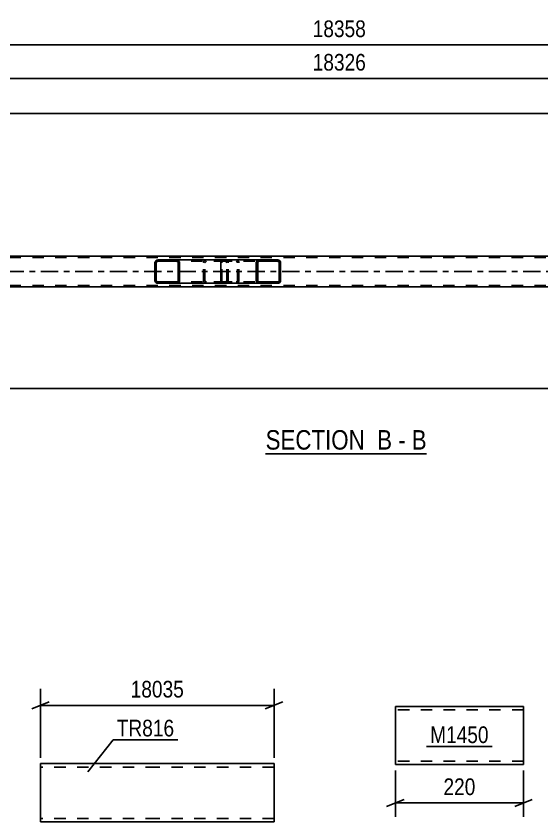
# Model space of a CAD drawing. Header units: millimetres. Extents: x 0 to 841, y 0 to 594.
# Drawn here: x 369.9 to 460.2, y 134.8 to 273.1 of the extents above; entities that cross this region are included whole.
import ezdxf

# ---------------------------------------------------------------- set-up
doc = ezdxf.new("R2010")
doc.units = ezdxf.units.MM
doc.linetypes.add('DXK_LINE_DOT2', pattern=[3.9198, 1.9599, -1.9599])
doc.linetypes.add('DXK_LINE_DOT3', pattern=[5.9187, 2.979, -0.9799, 0.9799, -0.9799])
doc.styles.add('Arial Narrow', font='ARIALN.TTF', dxfattribs={"height": 0.2})

# ---------------------------------------------------------------- blocks, each defined once
blk = doc.blocks.new('Unknown-272366397-12 - 2415')
at = {"color": 6, "linetype": 'Continuous'}
blk.add_line((412.75, 197.97), (440.4, 197.97), dxfattribs=at)
at = {"color": 0, "linetype": 'Continuous'}
for points in [[(430.86, 198.72), (430.86, 202.22), (412.75, 202.22), (412.75, 198.72)], [(434.47, 198.72), (434.47, 202.22), (431.91, 202.22), (431.91, 198.72)], [(436.79, 198.72), (436.79, 202.22), (435.52, 202.22), (435.52, 198.72)], [(440.4, 198.72), (440.4, 202.22), (437.84, 202.22), (437.84, 198.72)]]:
    blk.add_wipeout(points, dxfattribs=at)
at = {"color": 7, "linetype": 'Continuous', "style": 'Arial Narrow'}
for s, p in [('SECTION ', (412.75, 198.72)), ('B', (431.91, 198.72)), ('B', (437.84, 198.72)), ('-', (435.52, 198.72))]:
    blk.add_text(s, height=3.34, dxfattribs=at).set_placement(p)
blk = doc.blocks.new('Part-272366397-2436 - 2415')
at = {"color": 7, "linetype": 'DXK_LINE_DOT2'}
for p, q in [((754.86, 231.68), (95.95, 231.68)), ((754.86, 226.88), (95.95, 226.88))]:
    blk.add_line(p, q, dxfattribs=at)
at = {"color": 2, "linetype": 'Continuous'}
for p, q in [((487.35, 231.92), (237.94, 231.92)), ((754.86, 226.64), (237.94, 226.64))]:
    blk.add_line(p, q, dxfattribs=at)
at = {"color": 7, "linetype": 'DXK_LINE_DOT3'}
blk.add_line((95.95, 229.28), (754.86, 229.28), dxfattribs=at)
blk = doc.blocks.new('Part-272366397-2437 - 2415')
at = {"linetype": 'Continuous'}
h = blk.add_hatch(dxfattribs=at)
h.set_pattern_fill('', scale=0.7, style=0, pattern_type=0)
h.set_pattern_definition([(45, (415.2824, 230.9796), (-1.57154, 1.57154), [])])
h.paths.add_polyline_path([(415.32, 230.8), (415.28, 230.98), (415.17, 231.14), (415.01, 231.24), (414.82, 231.28), (411.63, 231.28), (411.44, 231.24), (411.28, 231.14), (411.17, 230.98), (411.13, 230.8), (411.13, 227.76), (411.17, 227.57), (411.28, 227.42), (411.44, 227.31), (411.63, 227.28), (414.82, 227.28), (415.01, 227.31), (415.17, 227.42), (415.28, 227.57), (415.32, 227.76)])
h.paths.add_polyline_path([(415.05, 227.66), (415, 227.59), (414.91, 227.53), (414.82, 227.52), (411.63, 227.52), (411.54, 227.53), (411.46, 227.59), (411.4, 227.66), (411.38, 227.76), (411.38, 230.8), (411.4, 230.89), (411.46, 230.97), (411.54, 231.02), (411.63, 231.04), (414.82, 231.04), (414.91, 231.02), (415, 230.97), (415.05, 230.89), (415.07, 230.8), (415.07, 227.76)])
at = {"color": 2, "linetype": 'Continuous'}
for p, q in [((405.08, 230.98), (405.14, 231.14)), ((405.14, 231.14), (405.23, 231.24)), ((405.23, 231.24), (405.33, 231.28)), ((411.63, 231.28), (405.33, 231.28)), ((411.63, 231.28), (411.44, 231.24)), ((411.46, 230.97), (411.54, 231.02)), ((411.54, 231.02), (411.63, 231.04)), ((411.63, 231.28), (414.82, 231.28)), ((411.63, 231.04), (414.82, 231.04)), ((415.01, 231.24), (414.82, 231.28)), ((414.82, 231.04), (414.91, 231.02)), ((414.91, 231.02), (415, 230.97)), ((405.06, 230.8), (405.08, 230.98)), ((405.06, 227.76), (405.06, 230.8)), ((411.17, 230.98), (411.13, 230.8)), ((411.13, 227.76), (411.13, 230.8)), ((411.38, 230.8), (411.4, 230.89)), ((411.38, 227.76), (411.38, 230.8)), ((411.4, 230.89), (411.46, 230.97)), ((415, 230.97), (415.05, 230.89)), ((415.05, 230.89), (415.07, 230.8)), ((415.07, 227.76), (415.07, 230.8)), ((415.32, 230.8), (415.28, 230.98)), ((415.32, 227.76), (415.32, 230.8)), ((405.08, 227.57), (405.06, 227.76)), ((405.14, 227.42), (405.08, 227.57)), ((405.23, 227.31), (405.14, 227.42)), ((405.33, 227.28), (405.23, 227.31)), ((411.63, 227.28), (405.33, 227.28)), ((411.13, 227.76), (411.17, 227.57)), ((411.4, 227.66), (411.38, 227.76)), ((411.46, 227.59), (411.4, 227.66)), ((411.44, 227.31), (411.63, 227.28)), ((411.54, 227.53), (411.46, 227.59)), ((411.63, 227.52), (411.54, 227.53)), ((411.63, 227.52), (414.82, 227.52)), ((411.63, 227.28), (414.82, 227.28)), ((414.91, 227.53), (414.82, 227.52)), ((414.82, 227.28), (415.01, 227.31)), ((415, 227.59), (414.91, 227.53)), ((415.05, 227.66), (415, 227.59)), ((415.07, 227.76), (415.05, 227.66)), ((415.28, 227.57), (415.32, 227.76))]:
    blk.add_line(p, q, dxfattribs=at)
at = {"color": 7, "linetype": 'DXK_LINE_DOT2'}
for p, q in [((405.28, 231.02), (405.24, 230.97)), ((405.33, 231.04), (405.28, 231.02)), ((414.82, 231.04), (405.33, 231.04)), ((406.33, 231.04), (406.33, 231.28)), ((407.67, 231.28), (407.86, 231.24)), ((407.76, 231.02), (407.67, 231.04)), ((407.85, 230.97), (407.76, 231.02)), ((414.82, 231.28), (411.63, 231.28)), ((405.21, 230.89), (405.2, 230.8)), ((405.2, 227.76), (405.2, 230.8)), ((405.24, 230.97), (405.21, 230.89)), ((407.9, 230.89), (407.85, 230.97)), ((407.92, 230.8), (407.9, 230.89)), ((407.92, 227.76), (407.92, 230.8)), ((408.13, 230.98), (408.17, 230.8)), ((408.17, 227.76), (408.17, 230.8)), ((405.2, 227.76), (405.21, 227.66)), ((405.21, 227.66), (405.24, 227.59)), ((405.24, 227.59), (405.28, 227.53)), ((405.28, 227.53), (405.33, 227.52)), ((414.82, 227.52), (405.33, 227.52)), ((407.67, 227.28), (405.33, 227.28)), ((406.33, 227.28), (406.33, 227.52)), ((407.67, 227.52), (407.76, 227.53)), ((407.86, 227.31), (407.67, 227.28)), ((407.76, 227.53), (407.85, 227.59)), ((407.85, 227.59), (407.9, 227.66)), ((407.9, 227.66), (407.92, 227.76)), ((408.17, 227.76), (408.13, 227.57)), ((414.82, 227.28), (411.63, 227.28))]:
    blk.add_line(p, q, dxfattribs=at)
for centre, start, end in [((407.68, 230.78), 23.8494, 68.8059), ((407.68, 227.77), 291.1941, 336.1506)]:
    blk.add_arc(centre, 0.492, start, end, dxfattribs=at)
at = {"color": 2, "linetype": 'Continuous'}
for centre, start, end in [((411.62, 230.78), 111.1941, 156.1506), ((414.83, 230.78), 23.8494, 68.8059), ((411.62, 227.77), 203.8494, 248.8059), ((414.83, 227.77), 291.1941, 336.1506)]:
    blk.add_arc(centre, 0.492, start, end, dxfattribs=at)
blk = doc.blocks.new('Part-272366397-2576 - 2415')
at = {"linetype": 'Continuous'}
h = blk.add_hatch(dxfattribs=at)
h.set_pattern_fill('', scale=0.7, style=0, pattern_type=0)
h.set_pattern_definition([(45, (397.9371, 230.9796), (-1.57154, 1.57154), [])])
h.paths.add_polyline_path([(397.98, 230.8), (397.94, 230.98), (397.83, 231.14), (397.66, 231.24), (397.47, 231.28), (394.23, 231.28), (394.03, 231.24), (393.87, 231.14), (393.76, 230.98), (393.72, 230.8), (393.72, 227.76), (393.76, 227.57), (393.87, 227.42), (394.03, 227.31), (394.23, 227.28), (397.47, 227.28), (397.66, 227.31), (397.83, 227.42), (397.94, 227.57), (397.98, 227.76)])
h.paths.add_polyline_path([(397.7, 227.66), (397.65, 227.59), (397.56, 227.53), (397.47, 227.52), (394.23, 227.52), (394.13, 227.53), (394.05, 227.59), (393.99, 227.66), (393.97, 227.76), (393.97, 230.8), (393.99, 230.89), (394.05, 230.97), (394.13, 231.02), (394.23, 231.04), (397.47, 231.04), (397.56, 231.02), (397.65, 230.97), (397.7, 230.89), (397.72, 230.8), (397.72, 227.76)])
at = {"color": 2, "linetype": 'Continuous'}
for p, q in [((394.23, 231.28), (394.03, 231.24)), ((394.05, 230.97), (394.13, 231.02)), ((394.13, 231.02), (394.23, 231.04)), ((394.23, 231.28), (397.47, 231.28)), ((394.23, 231.04), (397.47, 231.04)), ((405.33, 231.28), (397.47, 231.28)), ((397.66, 231.24), (397.47, 231.28)), ((397.47, 231.04), (397.56, 231.02)), ((397.56, 231.02), (397.65, 230.97)), ((393.76, 230.98), (393.72, 230.8)), ((393.72, 227.76), (393.72, 230.8)), ((393.97, 230.8), (393.99, 230.89)), ((393.97, 227.76), (393.97, 230.8)), ((393.99, 230.89), (394.05, 230.97)), ((397.65, 230.97), (397.7, 230.89)), ((397.7, 230.89), (397.72, 230.8)), ((397.72, 227.76), (397.72, 230.8)), ((397.98, 230.8), (397.94, 230.98)), ((397.98, 227.76), (397.98, 230.8)), ((393.72, 227.76), (393.76, 227.57)), ((393.99, 227.66), (393.97, 227.76)), ((394.05, 227.59), (393.99, 227.66)), ((394.03, 227.31), (394.23, 227.28)), ((394.13, 227.53), (394.05, 227.59)), ((394.23, 227.52), (394.13, 227.53)), ((394.23, 227.52), (397.47, 227.52)), ((394.23, 227.28), (397.47, 227.28)), ((397.56, 227.53), (397.47, 227.52)), ((397.47, 227.28), (397.66, 227.31)), ((405.33, 227.28), (397.47, 227.28)), ((397.65, 227.59), (397.56, 227.53)), ((397.7, 227.66), (397.65, 227.59)), ((397.72, 227.76), (397.7, 227.66)), ((397.94, 227.57), (397.98, 227.76))]:
    blk.add_line(p, q, dxfattribs=at)
at = {"color": 7, "linetype": 'DXK_LINE_DOT2'}
for p, q in [((397.47, 231.28), (394.23, 231.28)), ((405.81, 231.04), (394.23, 231.04)), ((402.38, 231.24), (402.58, 231.28)), ((402.42, 230.98), (402.48, 231.02)), ((402.48, 231.02), (402.58, 231.04)), ((405.81, 231.28), (402.58, 231.28)), ((405.81, 231.28), (406.01, 231.24)), ((405.91, 231.02), (405.81, 231.04)), ((406, 230.97), (405.91, 231.02)), ((402.07, 230.8), (402.11, 230.98)), ((402.07, 227.76), (402.07, 230.8)), ((402.34, 230.89), (402.32, 230.8)), ((402.32, 227.76), (402.32, 230.8)), ((402.4, 230.97), (402.34, 230.89)), ((402.4, 230.97), (402.42, 230.98)), ((406.05, 230.89), (406, 230.97)), ((406.07, 230.8), (406.05, 230.89)), ((406.07, 227.76), (406.07, 230.8)), ((406.29, 230.98), (406.33, 230.8)), ((406.33, 227.76), (406.33, 230.8)), ((405.81, 227.52), (394.23, 227.52)), ((397.47, 227.28), (394.23, 227.28)), ((402.11, 227.57), (402.07, 227.76)), ((402.32, 227.76), (402.34, 227.66)), ((402.34, 227.66), (402.4, 227.59)), ((402.58, 227.28), (402.38, 227.31)), ((402.4, 227.59), (402.48, 227.53)), ((402.48, 227.53), (402.58, 227.52)), ((405.81, 227.28), (402.58, 227.28)), ((405.81, 227.52), (405.91, 227.53)), ((406.01, 227.31), (405.81, 227.28)), ((405.91, 227.53), (406, 227.59)), ((406, 227.59), (406.05, 227.66)), ((406.05, 227.66), (406.07, 227.76)), ((406.33, 227.76), (406.29, 227.57))]:
    blk.add_line(p, q, dxfattribs=at)
at = {"color": 2, "linetype": 'Continuous'}
for centre, start, end in [((394.21, 230.78), 110.7583, 155.68), ((397.48, 230.78), 24.32, 69.2417), ((394.21, 227.78), 204.32, 249.2417), ((397.48, 227.78), 290.7583, 335.68)]:
    blk.add_arc(centre, 0.496, start, end, dxfattribs=at)
at = {"color": 7, "linetype": 'DXK_LINE_DOT2'}
for centre, start, end in [((402.56, 230.78), 110.7583, 155.68), ((405.83, 230.78), 24.32, 69.2417), ((402.56, 227.78), 204.32, 249.2417), ((405.83, 227.78), 290.7583, 335.68)]:
    blk.add_arc(centre, 0.496, start, end, dxfattribs=at)
blk = doc.blocks.new('Part-272366397-16814 - 16813')
at = {"color": 2, "linetype": 'Continuous'}
for p, q in [((374.09, 134.81), (374.09, 144.81)), ((374.09, 144.81), (374.09, 144.81)), ((394.09, 144.81), (374.09, 144.81)), ((414.19, 144.81), (394.19, 144.81)), ((414.19, 144.81), (414.19, 134.81)), ((374.09, 134.81), (374.09, 134.81)), ((394.09, 134.81), (374.09, 134.81)), ((414.19, 134.81), (394.19, 134.81))]:
    blk.add_line(p, q, dxfattribs=at)
at = {"color": 7, "linetype": 'DXK_LINE_DOT2'}
for p, q in [((374.09, 144.81), (374.09, 134.81)), ((374.09, 144.81), (374.09, 144.81)), ((394.09, 144.21), (374.09, 144.21)), ((414.19, 144.21), (394.19, 144.21)), ((414.19, 144.72), (414.19, 144.81)), ((394.09, 135.41), (374.09, 135.41)), ((374.09, 134.81), (374.09, 134.81)), ((414.19, 135.41), (394.19, 135.41)), ((414.19, 135.41), (414.19, 135.45))]:
    blk.add_line(p, q, dxfattribs=at)
blk = doc.blocks.new('Part-272366397-16935 - 16934')
at = {"color": 2, "linetype": 'Continuous'}
for p, q in [((435.03, 154.64), (435.03, 153.44)), ((457.03, 154.64), (435.03, 154.64)), ((457.03, 154.64), (457.03, 154.55)), ((457.03, 154.55), (457.03, 153.44)), ((435.03, 145.38), (435.03, 153.44)), ((457.03, 144.64), (457.03, 153.44)), ((435.03, 144.73), (435.03, 145.38)), ((435.03, 144.64), (435.03, 144.73)), ((457.03, 144.64), (435.03, 144.64))]:
    blk.add_line(p, q, dxfattribs=at)
at = {"color": 7, "linetype": 'DXK_LINE_DOT2'}
for p, q in [((457.03, 154.04), (435.03, 154.04)), ((457.03, 154.64), (457.03, 154.64)), ((457.03, 153.44), (457.03, 154.29)), ((435.03, 145.38), (435.03, 145)), ((435.03, 145.24), (435.03, 145.29)), ((457.03, 145.24), (435.03, 145.24)), ((457.03, 145.24), (457.03, 145.29)), ((435.03, 144.64), (435.03, 144.64))]:
    blk.add_line(p, q, dxfattribs=at)
blk = doc.blocks.new('StraightDimension-272366397-2657 - 2415')
at = {"color": 7, "linetype": 'Continuous'}
blk.add_line((87.33, 262.43), (763.48, 262.43), dxfattribs=at)
at = {"color": 0}
blk.add_wipeout([(430.57, 263.18), (430.57, 267.38), (420.23, 267.38), (420.23, 263.18)], dxfattribs=at)
at = {"color": 3, "style": 'Arial Narrow'}
blk.add_text('18326', height=2.863, dxfattribs=at).set_placement((420.83, 263.78))
blk = doc.blocks.new('StraightDimension-272366397-2695 - 2415')
at = {"color": 7, "linetype": 'Continuous'}
blk.add_line((232.74, 209.2), (488.15, 209.2), dxfattribs=at)
blk = doc.blocks.new('StraightDimension-272366397-2715 - 2415')
at = {"color": 7, "linetype": 'Continuous'}
blk.add_line((86.69, 268.18), (764.12, 268.18), dxfattribs=at)
at = {"color": 0}
blk.add_wipeout([(430.57, 268.93), (430.57, 273.13), (420.23, 273.13), (420.23, 268.93)], dxfattribs=at)
at = {"color": 3, "style": 'Arial Narrow'}
blk.add_text('18358', height=2.863, dxfattribs=at).set_placement((420.83, 269.53))
blk = doc.blocks.new('StraightDimension-272366397-2743 - 2415')
at = {"color": 7, "linetype": 'Continuous'}
blk.add_line((232.74, 256.44), (488.15, 256.44), dxfattribs=at)
blk = doc.blocks.new('StraightDimension-272366397-16972 - 16813')
at = {"color": 7, "linetype": 'Continuous'}
for p, q in [((374.09, 145.81), (374.09, 157.66)), ((414.19, 145.81), (414.19, 157.66)), ((375.59, 155.41), (372.59, 154.21)), ((412.69, 154.21), (415.69, 155.41)), ((374.09, 154.81), (414.19, 154.81))]:
    blk.add_line(p, q, dxfattribs=at)
at = {"color": 0}
blk.add_wipeout([(399.31, 155.56), (399.31, 159.76), (388.97, 159.76), (388.97, 155.56)], dxfattribs=at)
at = {"color": 3, "style": 'Arial Narrow'}
blk.add_text('18035', height=2.863, dxfattribs=at).set_placement((389.57, 156.16))
blk = doc.blocks.new('StraightDimension-272366397-17016 - 16934')
at = {"color": 7, "linetype": 'Continuous'}
for p, q in [((435.03, 143.64), (435.03, 135.66)), ((457.03, 143.64), (457.03, 135.66)), ((436.53, 138.66), (433.53, 137.46)), ((455.53, 137.46), (458.53, 138.66)), ((435.03, 138.06), (457.03, 138.06))]:
    blk.add_line(p, q, dxfattribs=at)
at = {"color": 0}
blk.add_wipeout([(449.37, 138.81), (449.37, 143.01), (442.69, 143.01), (442.69, 138.81)], dxfattribs=at)
at = {"color": 3, "style": 'Arial Narrow'}
blk.add_text('220', height=2.863, dxfattribs=at).set_placement((443.29, 139.41))
blk = doc.blocks.new('Mark-272366397-17025 - 16813')
at = {"color": 0}
blk.add_wipeout([(397.04, 149.48), (397.04, 152.48), (387.18, 152.48), (387.18, 149.48)], dxfattribs=at)
blk.add_wipeout([(397.04, 149.48), (397.04, 152.48), (387.18, 152.48), (387.18, 149.48)], dxfattribs=at)
at = {"color": 30, "linetype": 'Continuous'}
for p, q in [((382.22, 143.42), (386.58, 148.88)), ((386.58, 148.88), (397.64, 148.88))]:
    blk.add_line(p, q, dxfattribs=at)
at = {"color": 3, "style": 'Arial Narrow'}
blk.add_text('TR816', height=2.863, dxfattribs=at).set_placement((387.18, 149.48))
blk = doc.blocks.new('Mark-272366397-17036 - 16934')
at = {"color": 0}
blk.add_wipeout([(451.05, 148.34), (451.05, 151.34), (441, 151.34), (441, 148.34)], dxfattribs=at)
blk.add_wipeout([(451.05, 148.34), (451.05, 151.34), (441, 151.34), (441, 148.34)], dxfattribs=at)
at = {"color": 30, "linetype": 'Continuous'}
blk.add_line((440.4, 147.74), (451.65, 147.74), dxfattribs=at)
at = {"color": 3, "style": 'Arial Narrow'}
blk.add_text('M1450', height=2.863, dxfattribs=at).set_placement((441, 148.34))

msp = doc.modelspace()

# ---------------------------------------------------------------- block references
for name in ['StraightDimension-272366397-2657 - 2415', 'Part-272366397-2436 - 2415', 'Part-272366397-2576 - 2415', 'Part-272366397-2437 - 2415', 'Unknown-272366397-12 - 2415', 'StraightDimension-272366397-16972 - 16813', 'Part-272366397-16935 - 16934', 'Part-272366397-16814 - 16813', 'StraightDimension-272366397-17016 - 16934']:
    msp.add_blockref(name, (0, 0))

# ---------------------------------------------------------------- next in the draw order: block references
for name in ['StraightDimension-272366397-2715 - 2415', 'StraightDimension-272366397-2695 - 2415', 'Mark-272366397-17025 - 16813', 'Mark-272366397-17036 - 16934']:
    msp.add_blockref(name, (0, 0))

# ---------------------------------------------------------------- next in the draw order: block references
msp.add_blockref('StraightDimension-272366397-2743 - 2415', (0, 0))

doc.saveas('drawing.dxf')
